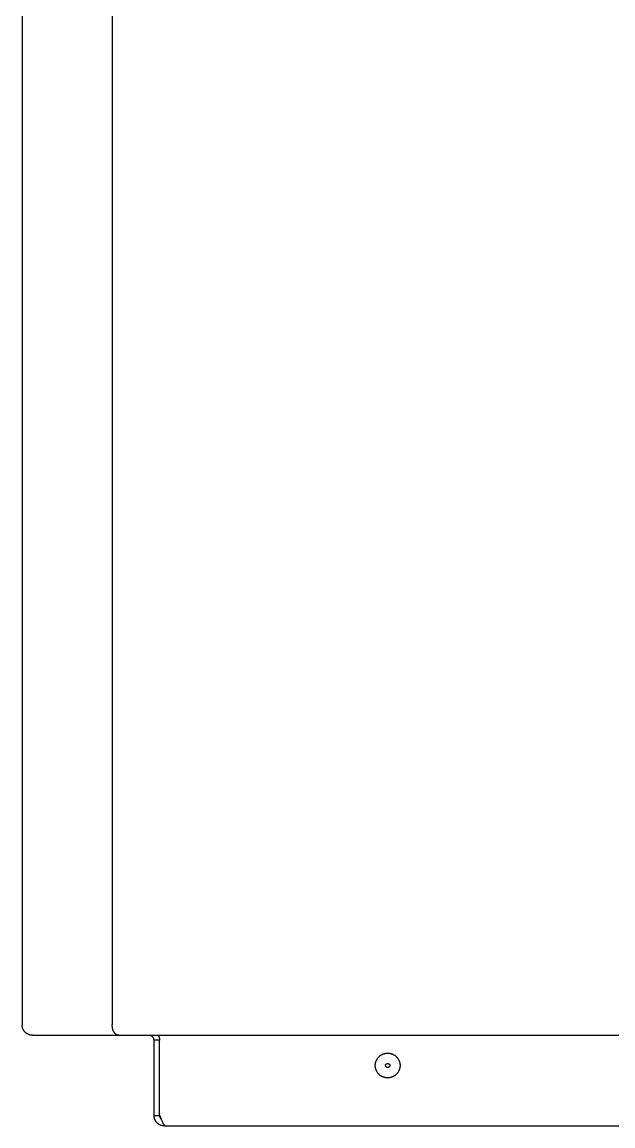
# Model space of a CAD drawing. Header units: millimetres. Extents: x -582 to 3448, y -204 to 2611.
# Drawn here: x 342.2 to 557.1, y 1259.9 to 1661.9 of the extents above; entities that cross this region are included whole.
import ezdxf

# ---------------------------------------------------------------- set-up
doc = ezdxf.new("R2010")
doc.units = ezdxf.units.MM
doc.header["$MEASUREMENT"] = 0
doc.layers.add('Domyslna', color=7, linetype='Continuous', true_color=0x000000)
doc.layers.add('Utwórz2D linie widoczne', color=7, linetype='Continuous', true_color=0x000000)

msp = doc.modelspace()

# ---------------------------------------------------------------- linework, layer by layer
at = {"layer": 'Domyslna'}
msp.add_line((375.02, 2059.14), (375.02, 1296.74), dxfattribs=at)
at = {"layer": 'Utwórz2D linie widoczne'}
for p, q in [((342.19, 2059.14), (342.19, 1296.74)), ((342.19, 1296.61), (342.19, 1296.74)), ((342.2, 1296.48), (342.19, 1296.61)), ((342.21, 1296.35), (342.2, 1296.48)), ((342.23, 1296.22), (342.21, 1296.35)), ((342.25, 1296.09), (342.23, 1296.22)), ((342.27, 1295.96), (342.25, 1296.09)), ((342.3, 1295.84), (342.27, 1295.96)), ((342.33, 1295.71), (342.3, 1295.84)), ((342.37, 1295.59), (342.33, 1295.71)), ((342.41, 1295.46), (342.37, 1295.59)), ((342.46, 1295.34), (342.41, 1295.46)), ((342.51, 1295.22), (342.46, 1295.34)), ((342.56, 1295.1), (342.51, 1295.22)), ((342.62, 1294.99), (342.56, 1295.1)), ((342.68, 1294.87), (342.62, 1294.99)), ((342.74, 1294.76), (342.68, 1294.87)), ((342.81, 1294.65), (342.74, 1294.76)), ((342.89, 1294.54), (342.81, 1294.65)), ((342.96, 1294.44), (342.89, 1294.54)), ((343.04, 1294.34), (342.96, 1294.44)), ((343.13, 1294.24), (343.04, 1294.34)), ((343.21, 1294.14), (343.13, 1294.24)), ((375.01, 1296.56), (375.02, 1296.74)), ((375.02, 1296.38), (375.01, 1296.56)), ((375.02, 1296.2), (375.02, 1296.38)), ((375.03, 1296.02), (375.02, 1296.2)), ((375.05, 1295.84), (375.03, 1296.02)), ((375.07, 1295.76), (375.05, 1295.84)), ((375.08, 1295.67), (375.07, 1295.76)), ((375.09, 1295.58), (375.08, 1295.67)), ((375.11, 1295.49), (375.09, 1295.58)), ((375.13, 1295.4), (375.11, 1295.49)), ((375.15, 1295.32), (375.13, 1295.4)), ((375.17, 1295.23), (375.15, 1295.32)), ((375.19, 1295.15), (375.17, 1295.23)), ((375.21, 1295.07), (375.19, 1295.15)), ((375.24, 1294.99), (375.21, 1295.07)), ((375.26, 1294.91), (375.24, 1294.99)), ((375.29, 1294.83), (375.26, 1294.91)), ((375.32, 1294.75), (375.29, 1294.83)), ((375.35, 1294.67), (375.32, 1294.75)), ((375.38, 1294.6), (375.35, 1294.67)), ((375.42, 1294.52), (375.38, 1294.6)), ((375.45, 1294.44), (375.42, 1294.52)), ((375.49, 1294.37), (375.45, 1294.44)), ((375.53, 1294.29), (375.49, 1294.37)), ((375.57, 1294.22), (375.53, 1294.29)), ((343.3, 1294.05), (343.21, 1294.14)), ((343.4, 1293.96), (343.3, 1294.05)), ((343.49, 1293.87), (343.4, 1293.96)), ((343.59, 1293.79), (343.49, 1293.87)), ((343.7, 1293.71), (343.59, 1293.79)), ((343.8, 1293.63), (343.7, 1293.71)), ((343.91, 1293.56), (343.8, 1293.63)), ((344.02, 1293.49), (343.91, 1293.56)), ((344.13, 1293.42), (344.02, 1293.49)), ((344.24, 1293.36), (344.13, 1293.42)), ((344.36, 1293.3), (344.24, 1293.36)), ((344.48, 1293.25), (344.36, 1293.3)), ((344.6, 1293.2), (344.48, 1293.25)), ((344.72, 1293.16), (344.6, 1293.2)), ((344.84, 1293.11), (344.72, 1293.16)), ((344.97, 1293.08), (344.84, 1293.11)), ((345.09, 1293.04), (344.97, 1293.08)), ((345.22, 1293.02), (345.09, 1293.04)), ((345.35, 1292.99), (345.22, 1293.02)), ((345.47, 1292.97), (345.35, 1292.99)), ((345.6, 1292.96), (345.47, 1292.97)), ((345.73, 1292.94), (345.6, 1292.96)), ((345.86, 1292.94), (345.73, 1292.94)), ((345.99, 1292.94), (345.86, 1292.94)), ((345.99, 1292.95), (345.99, 1292.94)), ((345.99, 1292.94), (346.26, 1292.94)), ((346.26, 1292.94), (377.44, 1292.94)), ((375.61, 1294.15), (375.57, 1294.22)), ((375.66, 1294.08), (375.61, 1294.15)), ((375.7, 1294.01), (375.66, 1294.08)), ((375.74, 1293.95), (375.7, 1294.01)), ((375.78, 1293.89), (375.74, 1293.95)), ((375.82, 1293.84), (375.78, 1293.89)), ((375.87, 1293.78), (375.82, 1293.84)), ((375.91, 1293.72), (375.87, 1293.78)), ((375.96, 1293.67), (375.91, 1293.72)), ((376.01, 1293.61), (375.96, 1293.67)), ((376.06, 1293.56), (376.01, 1293.61)), ((376.11, 1293.51), (376.06, 1293.56)), ((376.17, 1293.46), (376.11, 1293.51)), ((376.22, 1293.41), (376.17, 1293.46)), ((376.28, 1293.37), (376.22, 1293.41)), ((376.33, 1293.32), (376.28, 1293.37)), ((376.39, 1293.28), (376.33, 1293.32)), ((376.45, 1293.24), (376.39, 1293.28)), ((376.51, 1293.21), (376.45, 1293.24)), ((376.57, 1293.17), (376.51, 1293.21)), ((376.62, 1293.14), (376.57, 1293.17)), ((376.68, 1293.11), (376.62, 1293.14)), ((376.74, 1293.08), (376.68, 1293.11)), ((376.8, 1293.06), (376.74, 1293.08)), ((376.83, 1293.05), (376.8, 1293.06)), ((376.86, 1293.04), (376.83, 1293.05)), ((376.89, 1293.03), (376.86, 1293.04)), ((376.92, 1293.02), (376.89, 1293.03)), ((376.96, 1293.01), (376.92, 1293.02)), ((376.99, 1293), (376.96, 1293.01)), ((377.02, 1292.99), (376.99, 1293)), ((377.05, 1292.98), (377.02, 1292.99)), ((377.08, 1292.97), (377.05, 1292.98)), ((377.11, 1292.97), (377.08, 1292.97)), ((377.15, 1292.96), (377.11, 1292.97)), ((377.18, 1292.96), (377.15, 1292.96)), ((377.21, 1292.95), (377.18, 1292.96)), ((377.24, 1292.95), (377.21, 1292.95)), ((377.28, 1292.94), (377.24, 1292.95)), ((377.31, 1292.94), (377.28, 1292.94)), ((377.34, 1292.94), (377.31, 1292.94)), ((377.37, 1292.94), (377.34, 1292.94)), ((377.41, 1292.94), (377.37, 1292.94)), ((377.44, 1292.94), (377.41, 1292.94)), ((377.44, 1292.94), (378.09, 1292.94)), ((378.09, 1292.94), (736.18, 1292.94)), ((388.63, 1292.92), (388.57, 1292.93)), ((388.69, 1292.91), (388.63, 1292.92)), ((388.75, 1292.9), (388.69, 1292.91)), ((388.81, 1292.89), (388.75, 1292.9)), ((388.87, 1292.87), (388.81, 1292.89)), ((388.93, 1292.85), (388.87, 1292.87)), ((388.99, 1292.83), (388.93, 1292.85)), ((389.05, 1292.81), (388.99, 1292.83)), ((389.1, 1292.79), (389.05, 1292.81)), ((389.16, 1292.76), (389.1, 1292.79)), ((389.21, 1292.74), (389.16, 1292.76)), ((389.27, 1292.71), (389.21, 1292.74)), ((389.32, 1292.68), (389.27, 1292.71)), ((389.37, 1292.64), (389.32, 1292.68)), ((389.42, 1292.61), (389.37, 1292.64)), ((389.47, 1292.57), (389.42, 1292.61)), ((389.52, 1292.54), (389.47, 1292.57)), ((389.57, 1292.5), (389.52, 1292.54)), ((389.62, 1292.45), (389.57, 1292.5)), ((389.66, 1292.41), (389.62, 1292.45)), ((389.7, 1292.37), (389.66, 1292.41)), ((389.75, 1292.32), (389.7, 1292.37)), ((389.79, 1292.27), (389.75, 1292.32)), ((389.82, 1292.23), (389.79, 1292.27)), ((389.86, 1292.18), (389.82, 1292.23)), ((389.89, 1292.13), (389.86, 1292.18)), ((389.93, 1292.07), (389.89, 1292.13)), ((389.96, 1292.02), (389.93, 1292.07)), ((389.99, 1291.97), (389.96, 1292.02)), ((390.02, 1291.91), (389.99, 1291.97)), ((390.04, 1291.85), (390.02, 1291.91)), ((390.06, 1291.8), (390.04, 1291.85)), ((390.09, 1291.74), (390.06, 1291.8)), ((390.11, 1291.68), (390.09, 1291.74)), ((390.12, 1291.62), (390.11, 1291.68)), ((390.14, 1291.56), (390.12, 1291.62)), ((390.15, 1291.5), (390.14, 1291.56)), ((390.16, 1291.44), (390.15, 1291.5)), ((390.17, 1291.38), (390.16, 1291.44)), ((390.18, 1291.32), (390.17, 1291.38)), ((390.19, 1291.26), (390.18, 1291.32)), ((390.19, 1291.2), (390.19, 1291.26)), ((390.19, 1291.14), (390.19, 1291.2)), ((390.19, 1263.74), (390.19, 1291.14)), ((392.19, 1291.14), (390.19, 1291.14)), ((391.74, 1292.94), (391.8, 1292.82)), ((391.8, 1292.82), (391.85, 1292.71)), ((391.85, 1292.71), (391.9, 1292.6)), ((391.9, 1292.6), (391.95, 1292.48)), ((391.95, 1292.48), (391.99, 1292.36)), ((391.99, 1292.36), (392.03, 1292.24)), ((392.03, 1292.24), (392.06, 1292.12)), ((392.06, 1292.12), (392.09, 1292)), ((392.09, 1292), (392.12, 1291.88)), ((392.12, 1291.88), (392.14, 1291.76)), ((392.14, 1291.76), (392.16, 1291.63)), ((392.16, 1291.63), (392.17, 1291.51)), ((392.17, 1291.51), (392.18, 1291.39)), ((392.18, 1291.39), (392.19, 1291.26)), ((392.19, 1291.26), (392.19, 1291.14)), ((392.19, 1263.74), (392.19, 1291.14)), ((473.74, 1286.2), (473.89, 1286.24)), ((473.89, 1286.24), (474.04, 1286.29)), ((474.04, 1286.29), (474.19, 1286.32)), ((474.19, 1286.32), (474.34, 1286.35)), ((474.34, 1286.35), (474.49, 1286.38)), ((474.49, 1286.38), (474.65, 1286.4)), ((474.65, 1286.4), (474.8, 1286.42)), ((474.8, 1286.42), (474.96, 1286.43)), ((474.96, 1286.43), (475.11, 1286.44)), ((475.11, 1286.44), (475.27, 1286.44)), ((475.27, 1286.44), (475.42, 1286.43)), ((475.42, 1286.43), (475.58, 1286.42)), ((475.58, 1286.42), (475.73, 1286.4)), ((475.73, 1286.4), (475.89, 1286.38)), ((475.89, 1286.38), (476.04, 1286.35)), ((476.04, 1286.35), (476.19, 1286.32)), ((476.19, 1286.32), (476.34, 1286.29)), ((476.34, 1286.29), (476.49, 1286.24)), ((476.49, 1286.24), (476.64, 1286.2)), ((470.69, 1282.09), (470.7, 1282.25)), ((470.7, 1282.25), (470.72, 1282.4)), ((470.72, 1282.4), (470.73, 1282.56)), ((470.73, 1282.56), (470.76, 1282.71)), ((470.76, 1282.71), (470.79, 1282.86)), ((470.79, 1282.86), (470.82, 1283.01)), ((470.82, 1283.01), (470.86, 1283.16)), ((470.86, 1283.16), (470.91, 1283.31)), ((470.91, 1283.31), (470.96, 1283.46)), ((470.96, 1283.46), (471.01, 1283.6)), ((471.01, 1283.6), (471.07, 1283.75)), ((471.07, 1283.75), (471.14, 1283.89)), ((471.14, 1283.89), (471.21, 1284.03)), ((471.21, 1284.03), (471.28, 1284.16)), ((471.28, 1284.16), (471.36, 1284.3)), ((471.36, 1284.3), (471.44, 1284.43)), ((471.44, 1284.43), (471.53, 1284.56)), ((471.53, 1284.56), (471.63, 1284.68)), ((471.63, 1284.68), (471.72, 1284.8)), ((471.72, 1284.8), (471.82, 1284.92)), ((471.82, 1284.92), (471.93, 1285.03)), ((471.93, 1285.03), (472.04, 1285.15)), ((472.04, 1285.15), (472.15, 1285.25)), ((472.15, 1285.25), (472.27, 1285.35)), ((472.27, 1285.35), (472.39, 1285.45)), ((472.39, 1285.45), (472.51, 1285.55)), ((472.51, 1285.55), (472.63, 1285.64)), ((472.63, 1285.64), (472.76, 1285.73)), ((472.76, 1285.73), (472.9, 1285.81)), ((472.9, 1285.81), (473.03, 1285.88)), ((473.03, 1285.88), (473.17, 1285.96)), ((473.17, 1285.96), (473.31, 1286.02)), ((473.31, 1286.02), (473.45, 1286.09)), ((473.45, 1286.09), (473.6, 1286.14)), ((473.6, 1286.14), (473.74, 1286.2)), ((474.48, 1282.16), (474.49, 1282.19)), ((474.49, 1282.21), (474.5, 1282.24)), ((474.49, 1282.19), (474.49, 1282.21)), ((474.5, 1282.24), (474.52, 1282.26)), ((474.52, 1282.26), (474.53, 1282.28)), ((474.53, 1282.28), (474.54, 1282.31)), ((474.54, 1282.31), (474.55, 1282.33)), ((474.55, 1282.33), (474.57, 1282.35)), ((474.57, 1282.35), (474.58, 1282.37)), ((474.58, 1282.37), (474.6, 1282.39)), ((474.6, 1282.39), (474.61, 1282.41)), ((474.61, 1282.41), (474.63, 1282.43)), ((474.63, 1282.43), (474.65, 1282.45)), ((474.65, 1282.45), (474.67, 1282.47)), ((474.67, 1282.47), (474.68, 1282.49)), ((474.68, 1282.49), (474.7, 1282.51)), ((474.7, 1282.51), (474.72, 1282.52)), ((474.72, 1282.52), (474.74, 1282.54)), ((474.74, 1282.54), (474.77, 1282.55)), ((474.77, 1282.55), (474.79, 1282.57)), ((474.79, 1282.57), (474.81, 1282.58)), ((474.81, 1282.58), (474.83, 1282.59)), ((474.83, 1282.59), (474.85, 1282.61)), ((474.85, 1282.61), (474.88, 1282.62)), ((474.88, 1282.62), (474.9, 1282.63)), ((474.9, 1282.63), (474.93, 1282.64)), ((474.93, 1282.64), (474.95, 1282.65)), ((474.95, 1282.65), (474.97, 1282.65)), ((474.97, 1282.65), (475, 1282.66)), ((475, 1282.66), (475.02, 1282.67)), ((475.02, 1282.67), (475.05, 1282.67)), ((475.05, 1282.67), (475.08, 1282.68)), ((475.08, 1282.68), (475.1, 1282.68)), ((475.1, 1282.68), (475.13, 1282.68)), ((475.13, 1282.68), (475.15, 1282.68)), ((475.15, 1282.68), (475.18, 1282.69)), ((475.18, 1282.69), (475.2, 1282.69)), ((475.2, 1282.69), (475.23, 1282.68)), ((475.23, 1282.68), (475.26, 1282.68)), ((475.26, 1282.68), (475.28, 1282.68)), ((475.28, 1282.68), (475.31, 1282.68)), ((475.31, 1282.68), (475.33, 1282.67)), ((475.33, 1282.67), (475.36, 1282.67)), ((475.36, 1282.67), (475.38, 1282.66)), ((475.38, 1282.66), (475.41, 1282.65)), ((475.41, 1282.65), (475.43, 1282.65)), ((475.43, 1282.65), (475.46, 1282.64)), ((475.46, 1282.64), (475.48, 1282.63)), ((475.48, 1282.63), (475.5, 1282.62)), ((475.5, 1282.62), (475.53, 1282.61)), ((475.53, 1282.61), (475.55, 1282.59)), ((475.55, 1282.59), (475.57, 1282.58)), ((475.57, 1282.58), (475.6, 1282.57)), ((475.6, 1282.57), (475.62, 1282.55)), ((475.62, 1282.55), (475.64, 1282.54)), ((475.64, 1282.54), (475.66, 1282.52)), ((475.66, 1282.52), (475.68, 1282.51)), ((475.68, 1282.51), (475.7, 1282.49)), ((475.7, 1282.49), (475.72, 1282.47)), ((475.72, 1282.47), (475.74, 1282.45)), ((475.74, 1282.45), (475.75, 1282.43)), ((475.75, 1282.43), (475.77, 1282.41)), ((475.77, 1282.41), (475.79, 1282.39)), ((475.79, 1282.39), (475.8, 1282.37)), ((475.8, 1282.37), (475.82, 1282.35)), ((475.82, 1282.35), (475.83, 1282.33)), ((475.83, 1282.33), (475.84, 1282.31)), ((475.84, 1282.31), (475.86, 1282.28)), ((475.86, 1282.28), (475.87, 1282.26)), ((475.87, 1282.26), (475.88, 1282.24)), ((475.88, 1282.24), (475.89, 1282.21)), ((475.89, 1282.21), (475.9, 1282.19)), ((475.9, 1282.19), (475.91, 1282.16)), ((476.64, 1286.2), (476.79, 1286.14)), ((476.79, 1286.14), (476.93, 1286.09)), ((476.93, 1286.09), (477.07, 1286.02)), ((477.07, 1286.02), (477.21, 1285.96)), ((477.21, 1285.96), (477.35, 1285.88)), ((477.35, 1285.88), (477.49, 1285.81)), ((477.49, 1285.81), (477.62, 1285.73)), ((477.62, 1285.73), (477.75, 1285.64)), ((477.75, 1285.64), (477.87, 1285.55)), ((477.87, 1285.55), (478, 1285.45)), ((478, 1285.45), (478.12, 1285.35)), ((478.12, 1285.35), (478.23, 1285.25)), ((478.23, 1285.25), (478.35, 1285.15)), ((478.35, 1285.15), (478.45, 1285.03)), ((478.45, 1285.03), (478.56, 1284.92)), ((478.56, 1284.92), (478.66, 1284.8)), ((478.66, 1284.8), (478.76, 1284.68)), ((478.76, 1284.68), (478.85, 1284.56)), ((478.85, 1284.56), (478.94, 1284.43)), ((478.94, 1284.43), (479.02, 1284.3)), ((479.02, 1284.3), (479.1, 1284.16)), ((479.1, 1284.16), (479.18, 1284.03)), ((479.18, 1284.03), (479.25, 1283.89)), ((479.25, 1283.89), (479.31, 1283.75)), ((479.31, 1283.75), (479.37, 1283.6)), ((479.37, 1283.6), (479.43, 1283.46)), ((479.43, 1283.46), (479.48, 1283.31)), ((479.48, 1283.31), (479.52, 1283.16)), ((479.52, 1283.16), (479.56, 1283.01)), ((479.56, 1283.01), (479.6, 1282.86)), ((479.6, 1282.86), (479.62, 1282.71)), ((479.62, 1282.71), (479.65, 1282.56)), ((479.65, 1282.56), (479.67, 1282.4)), ((479.67, 1282.4), (479.68, 1282.25)), ((479.68, 1282.25), (479.69, 1282.09)), ((470.69, 1281.94), (470.69, 1282.09)), ((470.69, 1281.78), (470.69, 1281.94)), ((470.7, 1281.63), (470.69, 1281.78)), ((470.72, 1281.47), (470.7, 1281.63)), ((470.73, 1281.32), (470.72, 1281.47)), ((470.76, 1281.16), (470.73, 1281.32)), ((470.79, 1281.01), (470.76, 1281.16)), ((470.82, 1280.86), (470.79, 1281.01)), ((470.86, 1280.71), (470.82, 1280.86)), ((470.91, 1280.56), (470.86, 1280.71)), ((470.96, 1280.41), (470.91, 1280.56)), ((471.01, 1280.27), (470.96, 1280.41)), ((471.07, 1280.12), (471.01, 1280.27)), ((471.14, 1279.98), (471.07, 1280.12)), ((471.21, 1279.84), (471.14, 1279.98)), ((471.28, 1279.71), (471.21, 1279.84)), ((471.36, 1279.57), (471.28, 1279.71)), ((471.44, 1279.44), (471.36, 1279.57)), ((471.53, 1279.32), (471.44, 1279.44)), ((471.63, 1279.19), (471.53, 1279.32)), ((471.72, 1279.07), (471.63, 1279.19)), ((471.82, 1278.95), (471.72, 1279.07)), ((471.93, 1278.84), (471.82, 1278.95)), ((472.04, 1278.73), (471.93, 1278.84)), ((472.15, 1278.62), (472.04, 1278.73)), ((472.27, 1278.52), (472.15, 1278.62)), ((472.39, 1278.42), (472.27, 1278.52)), ((472.51, 1278.32), (472.39, 1278.42)), ((472.63, 1278.23), (472.51, 1278.32)), ((472.76, 1278.15), (472.63, 1278.23)), ((474.44, 1281.99), (474.45, 1282.01)), ((474.44, 1281.96), (474.44, 1281.99)), ((474.44, 1281.94), (474.44, 1281.96)), ((474.44, 1281.91), (474.44, 1281.94)), ((474.44, 1281.88), (474.44, 1281.91)), ((474.45, 1281.86), (474.44, 1281.88)), ((474.45, 1282.06), (474.46, 1282.09)), ((474.45, 1282.04), (474.45, 1282.06)), ((474.45, 1282.01), (474.45, 1282.04)), ((474.45, 1281.83), (474.45, 1281.86)), ((474.45, 1281.81), (474.45, 1281.83)), ((474.46, 1281.78), (474.45, 1281.81)), ((474.46, 1282.12), (474.47, 1282.14)), ((474.46, 1282.09), (474.46, 1282.12)), ((474.46, 1281.76), (474.46, 1281.78)), ((474.47, 1281.73), (474.46, 1281.76)), ((474.47, 1282.14), (474.48, 1282.16)), ((474.48, 1281.71), (474.47, 1281.73)), ((474.49, 1281.68), (474.48, 1281.71)), ((474.49, 1281.66), (474.49, 1281.68)), ((474.5, 1281.63), (474.49, 1281.66)), ((474.52, 1281.61), (474.5, 1281.63)), ((474.53, 1281.59), (474.52, 1281.61)), ((474.54, 1281.56), (474.53, 1281.59)), ((474.55, 1281.54), (474.54, 1281.56)), ((474.57, 1281.52), (474.55, 1281.54)), ((474.58, 1281.5), (474.57, 1281.52)), ((474.6, 1281.48), (474.58, 1281.5)), ((474.61, 1281.46), (474.6, 1281.48)), ((474.63, 1281.44), (474.61, 1281.46)), ((474.65, 1281.42), (474.63, 1281.44)), ((474.67, 1281.4), (474.65, 1281.42)), ((474.68, 1281.38), (474.67, 1281.4)), ((474.7, 1281.37), (474.68, 1281.38)), ((474.72, 1281.35), (474.7, 1281.37)), ((474.74, 1281.33), (474.72, 1281.35)), ((474.77, 1281.32), (474.74, 1281.33)), ((474.79, 1281.3), (474.77, 1281.32)), ((474.81, 1281.29), (474.79, 1281.3)), ((474.83, 1281.28), (474.81, 1281.29)), ((474.85, 1281.27), (474.83, 1281.28)), ((474.88, 1281.25), (474.85, 1281.27)), ((474.9, 1281.24), (474.88, 1281.25)), ((474.93, 1281.23), (474.9, 1281.24)), ((474.95, 1281.23), (474.93, 1281.23)), ((474.97, 1281.22), (474.95, 1281.23)), ((475, 1281.21), (474.97, 1281.22)), ((475.02, 1281.2), (475, 1281.21)), ((475.05, 1281.2), (475.02, 1281.2)), ((475.08, 1281.19), (475.05, 1281.2)), ((475.1, 1281.19), (475.08, 1281.19)), ((475.13, 1281.19), (475.1, 1281.19)), ((475.15, 1281.19), (475.13, 1281.19)), ((475.18, 1281.19), (475.15, 1281.19)), ((475.2, 1281.19), (475.18, 1281.19)), ((475.23, 1281.19), (475.2, 1281.19)), ((475.26, 1281.19), (475.23, 1281.19)), ((475.28, 1281.19), (475.26, 1281.19)), ((475.31, 1281.19), (475.28, 1281.19)), ((475.33, 1281.2), (475.31, 1281.19)), ((475.36, 1281.2), (475.33, 1281.2)), ((475.38, 1281.21), (475.36, 1281.2)), ((475.41, 1281.22), (475.38, 1281.21)), ((475.43, 1281.23), (475.41, 1281.22)), ((475.46, 1281.23), (475.43, 1281.23)), ((475.48, 1281.24), (475.46, 1281.23)), ((475.5, 1281.25), (475.48, 1281.24)), ((475.53, 1281.27), (475.5, 1281.25)), ((475.55, 1281.28), (475.53, 1281.27)), ((475.57, 1281.29), (475.55, 1281.28)), ((475.6, 1281.3), (475.57, 1281.29)), ((475.62, 1281.32), (475.6, 1281.3)), ((475.64, 1281.33), (475.62, 1281.32)), ((475.66, 1281.35), (475.64, 1281.33)), ((475.68, 1281.37), (475.66, 1281.35)), ((475.7, 1281.38), (475.68, 1281.37)), ((475.72, 1281.4), (475.7, 1281.38)), ((475.74, 1281.42), (475.72, 1281.4)), ((475.75, 1281.44), (475.74, 1281.42)), ((475.77, 1281.46), (475.75, 1281.44)), ((475.79, 1281.48), (475.77, 1281.46)), ((475.8, 1281.5), (475.79, 1281.48)), ((475.82, 1281.52), (475.8, 1281.5)), ((475.83, 1281.54), (475.82, 1281.52)), ((475.84, 1281.56), (475.83, 1281.54)), ((475.86, 1281.59), (475.84, 1281.56)), ((475.87, 1281.61), (475.86, 1281.59)), ((475.88, 1281.63), (475.87, 1281.61)), ((475.89, 1281.66), (475.88, 1281.63)), ((475.9, 1281.68), (475.89, 1281.66)), ((475.91, 1281.71), (475.9, 1281.68)), ((475.91, 1282.16), (475.91, 1282.14)), ((475.91, 1282.14), (475.92, 1282.12)), ((475.92, 1281.76), (475.91, 1281.73)), ((475.91, 1281.73), (475.91, 1281.71)), ((475.92, 1282.12), (475.93, 1282.09)), ((475.93, 1281.78), (475.92, 1281.76)), ((475.93, 1282.09), (475.93, 1282.06)), ((475.93, 1282.06), (475.93, 1282.04)), ((475.93, 1282.04), (475.94, 1282.01)), ((475.94, 1281.86), (475.93, 1281.83)), ((475.93, 1281.83), (475.93, 1281.81)), ((475.93, 1281.81), (475.93, 1281.78)), ((475.94, 1282.01), (475.94, 1281.99)), ((475.94, 1281.99), (475.94, 1281.96)), ((475.94, 1281.96), (475.94, 1281.94)), ((475.94, 1281.94), (475.94, 1281.91)), ((475.94, 1281.91), (475.94, 1281.88)), ((475.94, 1281.88), (475.94, 1281.86)), ((477.75, 1278.23), (477.62, 1278.15)), ((477.87, 1278.32), (477.75, 1278.23)), ((478, 1278.42), (477.87, 1278.32)), ((478.12, 1278.52), (478, 1278.42)), ((478.23, 1278.62), (478.12, 1278.52)), ((478.35, 1278.73), (478.23, 1278.62)), ((478.45, 1278.84), (478.35, 1278.73)), ((478.56, 1278.95), (478.45, 1278.84)), ((478.66, 1279.07), (478.56, 1278.95)), ((478.76, 1279.19), (478.66, 1279.07)), ((478.85, 1279.32), (478.76, 1279.19)), ((478.94, 1279.44), (478.85, 1279.32)), ((479.02, 1279.57), (478.94, 1279.44)), ((479.1, 1279.71), (479.02, 1279.57)), ((479.18, 1279.84), (479.1, 1279.71)), ((479.25, 1279.98), (479.18, 1279.84)), ((479.31, 1280.12), (479.25, 1279.98)), ((479.37, 1280.27), (479.31, 1280.12)), ((479.43, 1280.41), (479.37, 1280.27)), ((479.48, 1280.56), (479.43, 1280.41)), ((479.52, 1280.71), (479.48, 1280.56)), ((479.56, 1280.86), (479.52, 1280.71)), ((479.6, 1281.01), (479.56, 1280.86)), ((479.62, 1281.16), (479.6, 1281.01)), ((479.65, 1281.32), (479.62, 1281.16)), ((479.67, 1281.47), (479.65, 1281.32)), ((479.68, 1281.63), (479.67, 1281.47)), ((479.69, 1281.78), (479.68, 1281.63)), ((479.69, 1282.09), (479.69, 1281.94)), ((479.69, 1281.94), (479.69, 1281.78)), ((472.9, 1278.06), (472.76, 1278.15)), ((473.03, 1277.99), (472.9, 1278.06)), ((473.17, 1277.92), (473.03, 1277.99)), ((473.31, 1277.85), (473.17, 1277.92)), ((473.45, 1277.79), (473.31, 1277.85)), ((473.6, 1277.73), (473.45, 1277.79)), ((473.74, 1277.68), (473.6, 1277.73)), ((473.89, 1277.63), (473.74, 1277.68)), ((474.04, 1277.59), (473.89, 1277.63)), ((474.19, 1277.55), (474.04, 1277.59)), ((474.34, 1277.52), (474.19, 1277.55)), ((474.49, 1277.49), (474.34, 1277.52)), ((474.65, 1277.47), (474.49, 1277.49)), ((474.8, 1277.45), (474.65, 1277.47)), ((474.96, 1277.44), (474.8, 1277.45)), ((475.11, 1277.44), (474.96, 1277.44)), ((475.27, 1277.44), (475.11, 1277.44)), ((475.42, 1277.44), (475.27, 1277.44)), ((475.58, 1277.45), (475.42, 1277.44)), ((475.73, 1277.47), (475.58, 1277.45)), ((475.89, 1277.49), (475.73, 1277.47)), ((476.04, 1277.52), (475.89, 1277.49)), ((476.19, 1277.55), (476.04, 1277.52)), ((476.34, 1277.59), (476.19, 1277.55)), ((476.49, 1277.63), (476.34, 1277.59)), ((476.64, 1277.68), (476.49, 1277.63)), ((476.79, 1277.73), (476.64, 1277.68)), ((476.93, 1277.79), (476.79, 1277.73)), ((477.07, 1277.85), (476.93, 1277.79)), ((477.21, 1277.92), (477.07, 1277.85)), ((477.35, 1277.99), (477.21, 1277.92)), ((477.49, 1278.06), (477.35, 1277.99)), ((477.62, 1278.15), (477.49, 1278.06)), ((390.19, 1263.74), (392.19, 1263.74)), ((390.19, 1263.61), (390.19, 1263.74)), ((390.2, 1263.48), (390.19, 1263.61)), ((390.21, 1263.35), (390.2, 1263.48)), ((390.23, 1263.22), (390.21, 1263.35)), ((390.25, 1263.09), (390.23, 1263.22)), ((390.27, 1262.96), (390.25, 1263.09)), ((390.3, 1262.84), (390.27, 1262.96)), ((390.33, 1262.71), (390.3, 1262.84)), ((390.37, 1262.59), (390.33, 1262.71)), ((390.41, 1262.46), (390.37, 1262.59)), ((390.46, 1262.34), (390.41, 1262.46)), ((390.51, 1262.22), (390.46, 1262.34)), ((390.56, 1262.1), (390.51, 1262.22)), ((390.62, 1261.99), (390.56, 1262.1)), ((392.19, 1263.74), (392.19, 1263.67)), ((392.19, 1263.67), (392.2, 1263.61)), ((392.2, 1263.61), (392.2, 1263.55)), ((392.2, 1263.55), (392.21, 1263.49)), ((392.21, 1263.49), (392.22, 1263.43)), ((392.22, 1263.43), (392.23, 1263.37)), ((392.23, 1263.37), (392.24, 1263.31)), ((392.24, 1263.31), (392.26, 1263.25)), ((392.26, 1263.74), (392.68, 1262.63)), ((392.26, 1263.25), (392.28, 1263.19)), ((392.28, 1263.19), (392.3, 1263.13)), ((392.3, 1263.13), (392.32, 1263.08)), ((392.32, 1263.08), (392.34, 1263.02)), ((392.34, 1263.02), (392.37, 1262.96)), ((392.37, 1262.96), (392.39, 1262.91)), ((392.39, 1262.91), (392.42, 1262.85)), ((392.42, 1262.85), (392.45, 1262.8)), ((392.45, 1262.8), (392.49, 1262.75)), ((392.49, 1262.75), (392.52, 1262.7)), ((392.52, 1262.7), (392.56, 1262.65)), ((392.56, 1262.65), (392.59, 1262.6)), ((392.59, 1262.6), (392.63, 1262.55)), ((392.63, 1262.55), (392.68, 1262.51)), ((392.68, 1262.63), (392.98, 1261.88)), ((392.68, 1262.51), (392.72, 1262.46)), ((392.72, 1262.46), (392.76, 1262.42)), ((390.68, 1261.87), (390.62, 1261.99)), ((390.74, 1261.76), (390.68, 1261.87)), ((390.81, 1261.65), (390.74, 1261.76)), ((390.89, 1261.54), (390.81, 1261.65)), ((390.96, 1261.44), (390.89, 1261.54)), ((391.04, 1261.34), (390.96, 1261.44)), ((391.13, 1261.24), (391.04, 1261.34)), ((391.21, 1261.14), (391.13, 1261.24)), ((391.3, 1261.05), (391.21, 1261.14)), ((391.4, 1260.96), (391.3, 1261.05)), ((391.49, 1260.87), (391.4, 1260.96)), ((391.59, 1260.79), (391.49, 1260.87)), ((391.7, 1260.71), (391.59, 1260.79)), ((391.8, 1260.63), (391.7, 1260.71)), ((391.91, 1260.56), (391.8, 1260.63)), ((392.02, 1260.49), (391.91, 1260.56)), ((392.13, 1260.42), (392.02, 1260.49)), ((392.24, 1260.36), (392.13, 1260.42)), ((392.36, 1260.3), (392.24, 1260.36)), ((392.48, 1260.25), (392.36, 1260.3)), ((392.6, 1260.2), (392.48, 1260.25)), ((392.72, 1260.16), (392.6, 1260.2)), ((392.84, 1260.11), (392.72, 1260.16)), ((392.97, 1260.08), (392.84, 1260.11)), ((393.09, 1260.04), (392.97, 1260.08)), ((392.98, 1261.88), (393.11, 1261.6)), ((393.22, 1260.02), (393.09, 1260.04)), ((393.11, 1261.6), (393.23, 1261.33)), ((393.35, 1259.99), (393.22, 1260.02)), ((393.23, 1261.33), (393.37, 1261.06)), ((393.47, 1259.97), (393.35, 1259.99)), ((393.37, 1261.06), (393.44, 1260.93)), ((393.44, 1260.93), (393.51, 1260.8)), ((393.6, 1259.96), (393.47, 1259.97)), ((393.51, 1260.8), (393.57, 1260.71)), ((393.57, 1260.71), (393.62, 1260.62)), ((393.73, 1259.94), (393.6, 1259.96)), ((393.62, 1260.62), (393.68, 1260.54)), ((393.68, 1260.54), (393.71, 1260.49)), ((393.71, 1260.49), (393.74, 1260.45)), ((393.86, 1259.94), (393.73, 1259.94)), ((393.74, 1260.45), (393.77, 1260.41)), ((393.77, 1260.41), (393.8, 1260.37)), ((393.8, 1260.37), (393.83, 1260.33)), ((393.83, 1260.33), (393.87, 1260.29)), ((393.99, 1259.94), (393.86, 1259.94)), ((393.87, 1260.29), (393.9, 1260.25)), ((393.9, 1260.25), (393.94, 1260.22)), ((393.94, 1260.22), (393.98, 1260.18)), ((393.98, 1260.18), (394.01, 1260.15)), ((393.99, 1260.17), (393.99, 1259.94)), ((393.99, 1259.94), (394.49, 1259.94)), ((394.01, 1260.15), (394.04, 1260.13)), ((394.04, 1260.13), (394.07, 1260.1)), ((394.07, 1260.1), (394.09, 1260.08)), ((394.09, 1260.08), (394.12, 1260.06)), ((394.12, 1260.06), (394.15, 1260.05)), ((394.15, 1260.05), (394.16, 1260.04)), ((394.16, 1260.04), (394.17, 1260.03)), ((394.17, 1260.03), (394.19, 1260.02)), ((394.19, 1260.02), (394.2, 1260.01)), ((394.2, 1260.01), (394.22, 1260)), ((394.22, 1260), (394.23, 1260)), ((394.23, 1260), (394.25, 1259.99)), ((394.25, 1259.99), (394.26, 1259.98)), ((394.26, 1259.98), (394.28, 1259.98)), ((394.28, 1259.98), (394.29, 1259.97)), ((394.29, 1259.97), (394.31, 1259.97)), ((394.31, 1259.97), (394.32, 1259.96)), ((394.32, 1259.96), (394.34, 1259.96)), ((394.34, 1259.96), (394.35, 1259.95)), ((394.35, 1259.95), (394.37, 1259.95)), ((394.37, 1259.95), (394.39, 1259.94)), ((394.39, 1259.94), (394.4, 1259.94)), ((394.4, 1259.94), (394.42, 1259.94)), ((394.42, 1259.94), (394.44, 1259.94)), ((394.44, 1259.94), (394.45, 1259.94)), ((394.45, 1259.94), (394.47, 1259.94)), ((394.47, 1259.94), (394.49, 1259.94)), ((394.49, 1259.94), (719.78, 1259.94))]:
    msp.add_line(p, q, dxfattribs=at)

doc.saveas('drawing.dxf')
